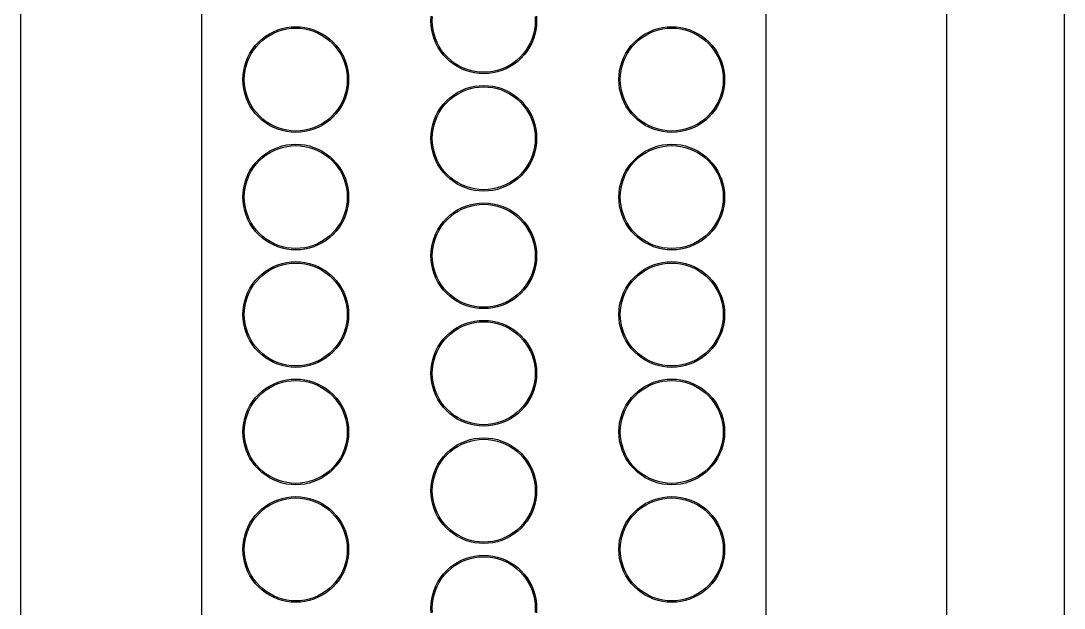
# Model space of a CAD drawing. Header units: millimetres. Extents: x 0 to 2022, y -1000001 to 2287.
# Drawn here: x 120 to 564, y 585 to 835 of the extents above; entities that cross this region are included whole.
import ezdxf

# ---------------------------------------------------------------- set-up
doc = ezdxf.new("R2010")
doc.units = ezdxf.units.MM
doc.layers.add('DRAWING', color=7, linetype='Continuous')

msp = doc.modelspace()

# ---------------------------------------------------------------- linework, layer by layer
at = {"layer": 'DRAWING', "linetype": 'CONTINUOUS', "true_color": 0x111111}
for p, q in [((120, 320), (120, 2200)), ((120, 320), (120, 2200)), ((514, 2200), (514, 320)), ((514, 2200), (514, 320))]:
    msp.add_line(p, q, dxfattribs=at)
at = {"layer": 'DRAWING', "linetype": 'CONTINUOUS', "true_color": 0xff6a00}
msp.add_line((564, 2200), (564, 320), dxfattribs=at)
at = {"layer": 'DRAWING', "linetype": 'CONTINUOUS', "true_color": 0x222222}
for p, q in [((197, 335), (197, 2185)), ((437, 2185), (437, 335))]:
    msp.add_line(p, q, dxfattribs=at)
at = {"layer": 'DRAWING', "linetype": 'CONTINUOUS', "true_color": 0xff1a1a}
for points in [[(339.41, 836.96), (339.5, 835), (339.5, 835), (339.41, 833.04), (339.16, 831.09), (338.73, 829.18), (338.14, 827.3), (337.39, 825.49), (336.49, 823.75), (335.43, 822.09), (334.24, 820.54), (332.91, 819.09), (331.46, 817.76), (329.91, 816.57), (328.25, 815.51), (326.51, 814.61), (324.7, 813.86), (322.82, 813.27), (320.91, 812.84), (318.96, 812.59), (317, 812.5), (315.04, 812.59), (313.09, 812.84), (311.18, 813.27), (309.3, 813.86), (307.49, 814.61), (305.75, 815.51), (304.09, 816.57), (302.54, 817.76), (301.09, 819.09), (299.76, 820.54), (298.57, 822.09), (297.51, 823.75), (296.61, 825.49), (295.86, 827.3), (295.27, 829.18), (294.84, 831.09), (294.59, 833.04), (294.5, 835), (294.59, 836.96)], [(294.59, 583.04), (294.5, 585), (294.59, 586.96), (294.84, 588.91), (295.27, 590.82), (295.86, 592.7), (296.61, 594.51), (297.51, 596.25), (298.57, 597.91), (299.76, 599.46), (301.09, 600.91), (302.54, 602.24), (304.09, 603.43), (305.75, 604.49), (307.49, 605.39), (309.3, 606.14), (311.18, 606.73), (313.09, 607.16), (315.04, 607.41), (317, 607.5), (318.96, 607.41), (320.91, 607.16), (322.82, 606.73), (324.7, 606.14), (326.51, 605.39), (328.25, 604.49), (329.91, 603.43), (331.46, 602.24), (332.91, 600.91), (334.24, 599.46), (335.43, 597.91), (336.49, 596.25), (337.39, 594.51), (338.14, 592.7), (338.73, 590.82), (339.16, 588.91), (339.41, 586.96), (339.5, 585), (339.5, 585), (339.41, 583.04)]]:
    msp.add_lwpolyline(points, dxfattribs=at)
at = {"layer": 'DRAWING', "linetype": 'CONTINUOUS', "true_color": 0x111111}
for points in [[(338.82, 836.91), (338.9, 835), (338.9, 835), (338.82, 833.09), (338.57, 831.2), (338.15, 829.33), (337.58, 827.51), (336.85, 825.74), (335.97, 824.05), (334.94, 822.44), (333.78, 820.92), (332.49, 819.51), (331.08, 818.22), (329.56, 817.06), (327.95, 816.03), (326.26, 815.15), (324.49, 814.42), (322.67, 813.85), (320.8, 813.43), (318.91, 813.18), (317, 813.1), (315.09, 813.18), (313.2, 813.43), (311.33, 813.85), (309.51, 814.42), (307.74, 815.15), (306.05, 816.03), (304.44, 817.06), (302.92, 818.22), (301.51, 819.51), (300.22, 820.92), (299.06, 822.44), (298.03, 824.05), (297.15, 825.74), (296.42, 827.51), (295.85, 829.33), (295.43, 831.2), (295.18, 833.09), (295.1, 835), (295.18, 836.91)], [(295.18, 583.09), (295.1, 585), (295.18, 586.91), (295.43, 588.8), (295.85, 590.67), (296.42, 592.49), (297.15, 594.26), (298.03, 595.95), (299.06, 597.56), (300.22, 599.08), (301.51, 600.49), (302.92, 601.78), (304.44, 602.94), (306.05, 603.97), (307.74, 604.85), (309.51, 605.58), (311.33, 606.15), (313.2, 606.57), (315.09, 606.82), (317, 606.9), (318.91, 606.82), (320.8, 606.57), (322.67, 606.15), (324.49, 605.58), (326.26, 604.85), (327.95, 603.97), (329.56, 602.94), (331.08, 601.78), (332.49, 600.49), (333.78, 599.08), (334.94, 597.56), (335.97, 595.95), (336.85, 594.26), (337.58, 592.49), (338.15, 590.67), (338.57, 588.8), (338.82, 586.91), (338.9, 585), (338.9, 585), (338.82, 583.09)]]:
    msp.add_lwpolyline(points, dxfattribs=at)
at = {"layer": 'DRAWING', "linetype": 'CONTINUOUS', "true_color": 0xff1a1a}
for points in [[(259.5, 810), (259.41, 808.04), (259.16, 806.09), (258.73, 804.18), (258.14, 802.3), (257.39, 800.49), (256.49, 798.75), (255.43, 797.09), (254.24, 795.54), (252.91, 794.09), (251.46, 792.76), (249.91, 791.57), (248.25, 790.51), (246.51, 789.61), (244.7, 788.86), (242.82, 788.27), (240.91, 787.84), (238.96, 787.59), (237, 787.5), (235.04, 787.59), (233.09, 787.84), (231.18, 788.27), (229.3, 788.86), (227.49, 789.61), (225.75, 790.51), (224.09, 791.57), (222.54, 792.76), (221.09, 794.09), (219.76, 795.54), (218.57, 797.09), (217.51, 798.75), (216.61, 800.49), (215.86, 802.3), (215.27, 804.18), (214.84, 806.09), (214.59, 808.04), (214.5, 810), (214.59, 811.96), (214.84, 813.91), (215.27, 815.82), (215.86, 817.7), (216.61, 819.51), (217.51, 821.25), (218.57, 822.91), (219.76, 824.46), (221.09, 825.91), (222.54, 827.24), (224.09, 828.43), (225.75, 829.49), (227.49, 830.39), (229.3, 831.14), (231.18, 831.73), (233.09, 832.16), (235.04, 832.41), (237, 832.5), (238.96, 832.41), (240.91, 832.16), (242.82, 831.73), (244.7, 831.14), (246.51, 830.39), (248.25, 829.49), (249.91, 828.43), (251.46, 827.24), (252.91, 825.91), (254.24, 824.46), (255.43, 822.91), (256.49, 821.25), (257.39, 819.51), (258.14, 817.7), (258.73, 815.82), (259.16, 813.91), (259.41, 811.96), (259.5, 810)], [(419.5, 810), (419.41, 808.04), (419.16, 806.09), (418.73, 804.18), (418.14, 802.3), (417.39, 800.49), (416.49, 798.75), (415.43, 797.09), (414.24, 795.54), (412.91, 794.09), (411.46, 792.76), (409.91, 791.57), (408.25, 790.51), (406.51, 789.61), (404.7, 788.86), (402.82, 788.27), (400.91, 787.84), (398.96, 787.59), (397, 787.5), (395.04, 787.59), (393.09, 787.84), (391.18, 788.27), (389.3, 788.86), (387.49, 789.61), (385.75, 790.51), (384.09, 791.57), (382.54, 792.76), (381.09, 794.09), (379.76, 795.54), (378.57, 797.09), (377.51, 798.75), (376.61, 800.49), (375.86, 802.3), (375.27, 804.18), (374.84, 806.09), (374.59, 808.04), (374.5, 810), (374.59, 811.96), (374.84, 813.91), (375.27, 815.82), (375.86, 817.7), (376.61, 819.51), (377.51, 821.25), (378.57, 822.91), (379.76, 824.46), (381.09, 825.91), (382.54, 827.24), (384.09, 828.43), (385.75, 829.49), (387.49, 830.39), (389.3, 831.14), (391.18, 831.73), (393.09, 832.16), (395.04, 832.41), (397, 832.5), (398.96, 832.41), (400.91, 832.16), (402.82, 831.73), (404.7, 831.14), (406.51, 830.39), (408.25, 829.49), (409.91, 828.43), (411.46, 827.24), (412.91, 825.91), (414.24, 824.46), (415.43, 822.91), (416.49, 821.25), (417.39, 819.51), (418.14, 817.7), (418.73, 815.82), (419.16, 813.91), (419.41, 811.96), (419.5, 810)], [(339.5, 785), (339.41, 783.04), (339.16, 781.09), (338.73, 779.18), (338.14, 777.3), (337.39, 775.49), (336.49, 773.75), (335.43, 772.09), (334.24, 770.54), (332.91, 769.09), (331.46, 767.76), (329.91, 766.57), (328.25, 765.51), (326.51, 764.61), (324.7, 763.86), (322.82, 763.27), (320.91, 762.84), (318.96, 762.59), (317, 762.5), (315.04, 762.59), (313.09, 762.84), (311.18, 763.27), (309.3, 763.86), (307.49, 764.61), (305.75, 765.51), (304.09, 766.57), (302.54, 767.76), (301.09, 769.09), (299.76, 770.54), (298.57, 772.09), (297.51, 773.75), (296.61, 775.49), (295.86, 777.3), (295.27, 779.18), (294.84, 781.09), (294.59, 783.04), (294.5, 785), (294.59, 786.96), (294.84, 788.91), (295.27, 790.82), (295.86, 792.7), (296.61, 794.51), (297.51, 796.25), (298.57, 797.91), (299.76, 799.46), (301.09, 800.91), (302.54, 802.24), (304.09, 803.43), (305.75, 804.49), (307.49, 805.39), (309.3, 806.14), (311.18, 806.73), (313.09, 807.16), (315.04, 807.41), (317, 807.5), (318.96, 807.41), (320.91, 807.16), (322.82, 806.73), (324.7, 806.14), (326.51, 805.39), (328.25, 804.49), (329.91, 803.43), (331.46, 802.24), (332.91, 800.91), (334.24, 799.46), (335.43, 797.91), (336.49, 796.25), (337.39, 794.51), (338.14, 792.7), (338.73, 790.82), (339.16, 788.91), (339.41, 786.96), (339.5, 785)], [(259.5, 760), (259.41, 758.04), (259.16, 756.09), (258.73, 754.18), (258.14, 752.3), (257.39, 750.49), (256.49, 748.75), (255.43, 747.09), (254.24, 745.54), (252.91, 744.09), (251.46, 742.76), (249.91, 741.57), (248.25, 740.51), (246.51, 739.61), (244.7, 738.86), (242.82, 738.27), (240.91, 737.84), (238.96, 737.59), (237, 737.5), (235.04, 737.59), (233.09, 737.84), (231.18, 738.27), (229.3, 738.86), (227.49, 739.61), (225.75, 740.51), (224.09, 741.57), (222.54, 742.76), (221.09, 744.09), (219.76, 745.54), (218.57, 747.09), (217.51, 748.75), (216.61, 750.49), (215.86, 752.3), (215.27, 754.18), (214.84, 756.09), (214.59, 758.04), (214.5, 760), (214.59, 761.96), (214.84, 763.91), (215.27, 765.82), (215.86, 767.7), (216.61, 769.51), (217.51, 771.25), (218.57, 772.91), (219.76, 774.46), (221.09, 775.91), (222.54, 777.24), (224.09, 778.43), (225.75, 779.49), (227.49, 780.39), (229.3, 781.14), (231.18, 781.73), (233.09, 782.16), (235.04, 782.41), (237, 782.5), (238.96, 782.41), (240.91, 782.16), (242.82, 781.73), (244.7, 781.14), (246.51, 780.39), (248.25, 779.49), (249.91, 778.43), (251.46, 777.24), (252.91, 775.91), (254.24, 774.46), (255.43, 772.91), (256.49, 771.25), (257.39, 769.51), (258.14, 767.7), (258.73, 765.82), (259.16, 763.91), (259.41, 761.96), (259.5, 760)], [(419.5, 760), (419.41, 758.04), (419.16, 756.09), (418.73, 754.18), (418.14, 752.3), (417.39, 750.49), (416.49, 748.75), (415.43, 747.09), (414.24, 745.54), (412.91, 744.09), (411.46, 742.76), (409.91, 741.57), (408.25, 740.51), (406.51, 739.61), (404.7, 738.86), (402.82, 738.27), (400.91, 737.84), (398.96, 737.59), (397, 737.5), (395.04, 737.59), (393.09, 737.84), (391.18, 738.27), (389.3, 738.86), (387.49, 739.61), (385.75, 740.51), (384.09, 741.57), (382.54, 742.76), (381.09, 744.09), (379.76, 745.54), (378.57, 747.09), (377.51, 748.75), (376.61, 750.49), (375.86, 752.3), (375.27, 754.18), (374.84, 756.09), (374.59, 758.04), (374.5, 760), (374.59, 761.96), (374.84, 763.91), (375.27, 765.82), (375.86, 767.7), (376.61, 769.51), (377.51, 771.25), (378.57, 772.91), (379.76, 774.46), (381.09, 775.91), (382.54, 777.24), (384.09, 778.43), (385.75, 779.49), (387.49, 780.39), (389.3, 781.14), (391.18, 781.73), (393.09, 782.16), (395.04, 782.41), (397, 782.5), (398.96, 782.41), (400.91, 782.16), (402.82, 781.73), (404.7, 781.14), (406.51, 780.39), (408.25, 779.49), (409.91, 778.43), (411.46, 777.24), (412.91, 775.91), (414.24, 774.46), (415.43, 772.91), (416.49, 771.25), (417.39, 769.51), (418.14, 767.7), (418.73, 765.82), (419.16, 763.91), (419.41, 761.96), (419.5, 760)], [(339.5, 735), (339.41, 733.04), (339.16, 731.09), (338.73, 729.18), (338.14, 727.3), (337.39, 725.49), (336.49, 723.75), (335.43, 722.09), (334.24, 720.54), (332.91, 719.09), (331.46, 717.76), (329.91, 716.57), (328.25, 715.51), (326.51, 714.61), (324.7, 713.86), (322.82, 713.27), (320.91, 712.84), (318.96, 712.59), (317, 712.5), (315.04, 712.59), (313.09, 712.84), (311.18, 713.27), (309.3, 713.86), (307.49, 714.61), (305.75, 715.51), (304.09, 716.57), (302.54, 717.76), (301.09, 719.09), (299.76, 720.54), (298.57, 722.09), (297.51, 723.75), (296.61, 725.49), (295.86, 727.3), (295.27, 729.18), (294.84, 731.09), (294.59, 733.04), (294.5, 735), (294.59, 736.96), (294.84, 738.91), (295.27, 740.82), (295.86, 742.7), (296.61, 744.51), (297.51, 746.25), (298.57, 747.91), (299.76, 749.46), (301.09, 750.91), (302.54, 752.24), (304.09, 753.43), (305.75, 754.49), (307.49, 755.39), (309.3, 756.14), (311.18, 756.73), (313.09, 757.16), (315.04, 757.41), (317, 757.5), (318.96, 757.41), (320.91, 757.16), (322.82, 756.73), (324.7, 756.14), (326.51, 755.39), (328.25, 754.49), (329.91, 753.43), (331.46, 752.24), (332.91, 750.91), (334.24, 749.46), (335.43, 747.91), (336.49, 746.25), (337.39, 744.51), (338.14, 742.7), (338.73, 740.82), (339.16, 738.91), (339.41, 736.96), (339.5, 735)], [(259.5, 710), (259.41, 708.04), (259.16, 706.09), (258.73, 704.18), (258.14, 702.3), (257.39, 700.49), (256.49, 698.75), (255.43, 697.09), (254.24, 695.54), (252.91, 694.09), (251.46, 692.76), (249.91, 691.57), (248.25, 690.51), (246.51, 689.61), (244.7, 688.86), (242.82, 688.27), (240.91, 687.84), (238.96, 687.59), (237, 687.5), (235.04, 687.59), (233.09, 687.84), (231.18, 688.27), (229.3, 688.86), (227.49, 689.61), (225.75, 690.51), (224.09, 691.57), (222.54, 692.76), (221.09, 694.09), (219.76, 695.54), (218.57, 697.09), (217.51, 698.75), (216.61, 700.49), (215.86, 702.3), (215.27, 704.18), (214.84, 706.09), (214.59, 708.04), (214.5, 710), (214.59, 711.96), (214.84, 713.91), (215.27, 715.82), (215.86, 717.7), (216.61, 719.51), (217.51, 721.25), (218.57, 722.91), (219.76, 724.46), (221.09, 725.91), (222.54, 727.24), (224.09, 728.43), (225.75, 729.49), (227.49, 730.39), (229.3, 731.14), (231.18, 731.73), (233.09, 732.16), (235.04, 732.41), (237, 732.5), (238.96, 732.41), (240.91, 732.16), (242.82, 731.73), (244.7, 731.14), (246.51, 730.39), (248.25, 729.49), (249.91, 728.43), (251.46, 727.24), (252.91, 725.91), (254.24, 724.46), (255.43, 722.91), (256.49, 721.25), (257.39, 719.51), (258.14, 717.7), (258.73, 715.82), (259.16, 713.91), (259.41, 711.96), (259.5, 710)], [(419.5, 710), (419.41, 708.04), (419.16, 706.09), (418.73, 704.18), (418.14, 702.3), (417.39, 700.49), (416.49, 698.75), (415.43, 697.09), (414.24, 695.54), (412.91, 694.09), (411.46, 692.76), (409.91, 691.57), (408.25, 690.51), (406.51, 689.61), (404.7, 688.86), (402.82, 688.27), (400.91, 687.84), (398.96, 687.59), (397, 687.5), (395.04, 687.59), (393.09, 687.84), (391.18, 688.27), (389.3, 688.86), (387.49, 689.61), (385.75, 690.51), (384.09, 691.57), (382.54, 692.76), (381.09, 694.09), (379.76, 695.54), (378.57, 697.09), (377.51, 698.75), (376.61, 700.49), (375.86, 702.3), (375.27, 704.18), (374.84, 706.09), (374.59, 708.04), (374.5, 710), (374.59, 711.96), (374.84, 713.91), (375.27, 715.82), (375.86, 717.7), (376.61, 719.51), (377.51, 721.25), (378.57, 722.91), (379.76, 724.46), (381.09, 725.91), (382.54, 727.24), (384.09, 728.43), (385.75, 729.49), (387.49, 730.39), (389.3, 731.14), (391.18, 731.73), (393.09, 732.16), (395.04, 732.41), (397, 732.5), (398.96, 732.41), (400.91, 732.16), (402.82, 731.73), (404.7, 731.14), (406.51, 730.39), (408.25, 729.49), (409.91, 728.43), (411.46, 727.24), (412.91, 725.91), (414.24, 724.46), (415.43, 722.91), (416.49, 721.25), (417.39, 719.51), (418.14, 717.7), (418.73, 715.82), (419.16, 713.91), (419.41, 711.96), (419.5, 710)], [(339.5, 685), (339.41, 683.04), (339.16, 681.09), (338.73, 679.18), (338.14, 677.3), (337.39, 675.49), (336.49, 673.75), (335.43, 672.09), (334.24, 670.54), (332.91, 669.09), (331.46, 667.76), (329.91, 666.57), (328.25, 665.51), (326.51, 664.61), (324.7, 663.86), (322.82, 663.27), (320.91, 662.84), (318.96, 662.59), (317, 662.5), (315.04, 662.59), (313.09, 662.84), (311.18, 663.27), (309.3, 663.86), (307.49, 664.61), (305.75, 665.51), (304.09, 666.57), (302.54, 667.76), (301.09, 669.09), (299.76, 670.54), (298.57, 672.09), (297.51, 673.75), (296.61, 675.49), (295.86, 677.3), (295.27, 679.18), (294.84, 681.09), (294.59, 683.04), (294.5, 685), (294.59, 686.96), (294.84, 688.91), (295.27, 690.82), (295.86, 692.7), (296.61, 694.51), (297.51, 696.25), (298.57, 697.91), (299.76, 699.46), (301.09, 700.91), (302.54, 702.24), (304.09, 703.43), (305.75, 704.49), (307.49, 705.39), (309.3, 706.14), (311.18, 706.73), (313.09, 707.16), (315.04, 707.41), (317, 707.5), (318.96, 707.41), (320.91, 707.16), (322.82, 706.73), (324.7, 706.14), (326.51, 705.39), (328.25, 704.49), (329.91, 703.43), (331.46, 702.24), (332.91, 700.91), (334.24, 699.46), (335.43, 697.91), (336.49, 696.25), (337.39, 694.51), (338.14, 692.7), (338.73, 690.82), (339.16, 688.91), (339.41, 686.96), (339.5, 685)], [(259.5, 660), (259.41, 658.04), (259.16, 656.09), (258.73, 654.18), (258.14, 652.3), (257.39, 650.49), (256.49, 648.75), (255.43, 647.09), (254.24, 645.54), (252.91, 644.09), (251.46, 642.76), (249.91, 641.57), (248.25, 640.51), (246.51, 639.61), (244.7, 638.86), (242.82, 638.27), (240.91, 637.84), (238.96, 637.59), (237, 637.5), (235.04, 637.59), (233.09, 637.84), (231.18, 638.27), (229.3, 638.86), (227.49, 639.61), (225.75, 640.51), (224.09, 641.57), (222.54, 642.76), (221.09, 644.09), (219.76, 645.54), (218.57, 647.09), (217.51, 648.75), (216.61, 650.49), (215.86, 652.3), (215.27, 654.18), (214.84, 656.09), (214.59, 658.04), (214.5, 660), (214.59, 661.96), (214.84, 663.91), (215.27, 665.82), (215.86, 667.7), (216.61, 669.51), (217.51, 671.25), (218.57, 672.91), (219.76, 674.46), (221.09, 675.91), (222.54, 677.24), (224.09, 678.43), (225.75, 679.49), (227.49, 680.39), (229.3, 681.14), (231.18, 681.73), (233.09, 682.16), (235.04, 682.41), (237, 682.5), (238.96, 682.41), (240.91, 682.16), (242.82, 681.73), (244.7, 681.14), (246.51, 680.39), (248.25, 679.49), (249.91, 678.43), (251.46, 677.24), (252.91, 675.91), (254.24, 674.46), (255.43, 672.91), (256.49, 671.25), (257.39, 669.51), (258.14, 667.7), (258.73, 665.82), (259.16, 663.91), (259.41, 661.96), (259.5, 660)], [(419.5, 660), (419.41, 658.04), (419.16, 656.09), (418.73, 654.18), (418.14, 652.3), (417.39, 650.49), (416.49, 648.75), (415.43, 647.09), (414.24, 645.54), (412.91, 644.09), (411.46, 642.76), (409.91, 641.57), (408.25, 640.51), (406.51, 639.61), (404.7, 638.86), (402.82, 638.27), (400.91, 637.84), (398.96, 637.59), (397, 637.5), (395.04, 637.59), (393.09, 637.84), (391.18, 638.27), (389.3, 638.86), (387.49, 639.61), (385.75, 640.51), (384.09, 641.57), (382.54, 642.76), (381.09, 644.09), (379.76, 645.54), (378.57, 647.09), (377.51, 648.75), (376.61, 650.49), (375.86, 652.3), (375.27, 654.18), (374.84, 656.09), (374.59, 658.04), (374.5, 660), (374.59, 661.96), (374.84, 663.91), (375.27, 665.82), (375.86, 667.7), (376.61, 669.51), (377.51, 671.25), (378.57, 672.91), (379.76, 674.46), (381.09, 675.91), (382.54, 677.24), (384.09, 678.43), (385.75, 679.49), (387.49, 680.39), (389.3, 681.14), (391.18, 681.73), (393.09, 682.16), (395.04, 682.41), (397, 682.5), (398.96, 682.41), (400.91, 682.16), (402.82, 681.73), (404.7, 681.14), (406.51, 680.39), (408.25, 679.49), (409.91, 678.43), (411.46, 677.24), (412.91, 675.91), (414.24, 674.46), (415.43, 672.91), (416.49, 671.25), (417.39, 669.51), (418.14, 667.7), (418.73, 665.82), (419.16, 663.91), (419.41, 661.96), (419.5, 660)], [(339.5, 635), (339.41, 633.04), (339.16, 631.09), (338.73, 629.18), (338.14, 627.3), (337.39, 625.49), (336.49, 623.75), (335.43, 622.09), (334.24, 620.54), (332.91, 619.09), (331.46, 617.76), (329.91, 616.57), (328.25, 615.51), (326.51, 614.61), (324.7, 613.86), (322.82, 613.27), (320.91, 612.84), (318.96, 612.59), (317, 612.5), (315.04, 612.59), (313.09, 612.84), (311.18, 613.27), (309.3, 613.86), (307.49, 614.61), (305.75, 615.51), (304.09, 616.57), (302.54, 617.76), (301.09, 619.09), (299.76, 620.54), (298.57, 622.09), (297.51, 623.75), (296.61, 625.49), (295.86, 627.3), (295.27, 629.18), (294.84, 631.09), (294.59, 633.04), (294.5, 635), (294.59, 636.96), (294.84, 638.91), (295.27, 640.82), (295.86, 642.7), (296.61, 644.51), (297.51, 646.25), (298.57, 647.91), (299.76, 649.46), (301.09, 650.91), (302.54, 652.24), (304.09, 653.43), (305.75, 654.49), (307.49, 655.39), (309.3, 656.14), (311.18, 656.73), (313.09, 657.16), (315.04, 657.41), (317, 657.5), (318.96, 657.41), (320.91, 657.16), (322.82, 656.73), (324.7, 656.14), (326.51, 655.39), (328.25, 654.49), (329.91, 653.43), (331.46, 652.24), (332.91, 650.91), (334.24, 649.46), (335.43, 647.91), (336.49, 646.25), (337.39, 644.51), (338.14, 642.7), (338.73, 640.82), (339.16, 638.91), (339.41, 636.96), (339.5, 635)], [(259.5, 610), (259.41, 608.04), (259.16, 606.09), (258.73, 604.18), (258.14, 602.3), (257.39, 600.49), (256.49, 598.75), (255.43, 597.09), (254.24, 595.54), (252.91, 594.09), (251.46, 592.76), (249.91, 591.57), (248.25, 590.51), (246.51, 589.61), (244.7, 588.86), (242.82, 588.27), (240.91, 587.84), (238.96, 587.59), (237, 587.5), (235.04, 587.59), (233.09, 587.84), (231.18, 588.27), (229.3, 588.86), (227.49, 589.61), (225.75, 590.51), (224.09, 591.57), (222.54, 592.76), (221.09, 594.09), (219.76, 595.54), (218.57, 597.09), (217.51, 598.75), (216.61, 600.49), (215.86, 602.3), (215.27, 604.18), (214.84, 606.09), (214.59, 608.04), (214.5, 610), (214.59, 611.96), (214.84, 613.91), (215.27, 615.82), (215.86, 617.7), (216.61, 619.51), (217.51, 621.25), (218.57, 622.91), (219.76, 624.46), (221.09, 625.91), (222.54, 627.24), (224.09, 628.43), (225.75, 629.49), (227.49, 630.39), (229.3, 631.14), (231.18, 631.73), (233.09, 632.16), (235.04, 632.41), (237, 632.5), (238.96, 632.41), (240.91, 632.16), (242.82, 631.73), (244.7, 631.14), (246.51, 630.39), (248.25, 629.49), (249.91, 628.43), (251.46, 627.24), (252.91, 625.91), (254.24, 624.46), (255.43, 622.91), (256.49, 621.25), (257.39, 619.51), (258.14, 617.7), (258.73, 615.82), (259.16, 613.91), (259.41, 611.96), (259.5, 610)], [(419.5, 610), (419.41, 608.04), (419.16, 606.09), (418.73, 604.18), (418.14, 602.3), (417.39, 600.49), (416.49, 598.75), (415.43, 597.09), (414.24, 595.54), (412.91, 594.09), (411.46, 592.76), (409.91, 591.57), (408.25, 590.51), (406.51, 589.61), (404.7, 588.86), (402.82, 588.27), (400.91, 587.84), (398.96, 587.59), (397, 587.5), (395.04, 587.59), (393.09, 587.84), (391.18, 588.27), (389.3, 588.86), (387.49, 589.61), (385.75, 590.51), (384.09, 591.57), (382.54, 592.76), (381.09, 594.09), (379.76, 595.54), (378.57, 597.09), (377.51, 598.75), (376.61, 600.49), (375.86, 602.3), (375.27, 604.18), (374.84, 606.09), (374.59, 608.04), (374.5, 610), (374.59, 611.96), (374.84, 613.91), (375.27, 615.82), (375.86, 617.7), (376.61, 619.51), (377.51, 621.25), (378.57, 622.91), (379.76, 624.46), (381.09, 625.91), (382.54, 627.24), (384.09, 628.43), (385.75, 629.49), (387.49, 630.39), (389.3, 631.14), (391.18, 631.73), (393.09, 632.16), (395.04, 632.41), (397, 632.5), (398.96, 632.41), (400.91, 632.16), (402.82, 631.73), (404.7, 631.14), (406.51, 630.39), (408.25, 629.49), (409.91, 628.43), (411.46, 627.24), (412.91, 625.91), (414.24, 624.46), (415.43, 622.91), (416.49, 621.25), (417.39, 619.51), (418.14, 617.7), (418.73, 615.82), (419.16, 613.91), (419.41, 611.96), (419.5, 610)]]:
    msp.add_lwpolyline(points, close=True, dxfattribs=at)
at = {"layer": 'DRAWING', "linetype": 'CONTINUOUS', "true_color": 0x111111}
for points in [[(258.9, 810), (258.82, 808.09), (258.57, 806.2), (258.15, 804.33), (257.58, 802.51), (256.85, 800.74), (255.97, 799.05), (254.94, 797.44), (253.78, 795.92), (252.49, 794.51), (251.08, 793.22), (249.56, 792.06), (247.95, 791.03), (246.26, 790.15), (244.49, 789.42), (242.67, 788.85), (240.8, 788.43), (238.91, 788.18), (237, 788.1), (235.09, 788.18), (233.2, 788.43), (231.33, 788.85), (229.51, 789.42), (227.74, 790.15), (226.05, 791.03), (224.44, 792.06), (222.92, 793.22), (221.51, 794.51), (220.22, 795.92), (219.06, 797.44), (218.03, 799.05), (217.15, 800.74), (216.42, 802.51), (215.85, 804.33), (215.43, 806.2), (215.18, 808.09), (215.1, 810), (215.18, 811.91), (215.43, 813.8), (215.85, 815.67), (216.42, 817.49), (217.15, 819.26), (218.03, 820.95), (219.06, 822.56), (220.22, 824.08), (221.51, 825.49), (222.92, 826.78), (224.44, 827.94), (226.05, 828.97), (227.74, 829.85), (229.51, 830.58), (231.33, 831.15), (233.2, 831.57), (235.09, 831.82), (237, 831.9), (238.91, 831.82), (240.8, 831.57), (242.67, 831.15), (244.49, 830.58), (246.26, 829.85), (247.95, 828.97), (249.56, 827.94), (251.08, 826.78), (252.49, 825.49), (253.78, 824.08), (254.94, 822.56), (255.97, 820.95), (256.85, 819.26), (257.58, 817.49), (258.15, 815.67), (258.57, 813.8), (258.82, 811.91), (258.9, 810)], [(418.9, 810), (418.82, 808.09), (418.57, 806.2), (418.15, 804.33), (417.58, 802.51), (416.85, 800.74), (415.97, 799.05), (414.94, 797.44), (413.78, 795.92), (412.49, 794.51), (411.08, 793.22), (409.56, 792.06), (407.95, 791.03), (406.26, 790.15), (404.49, 789.42), (402.67, 788.85), (400.8, 788.43), (398.91, 788.18), (397, 788.1), (395.09, 788.18), (393.2, 788.43), (391.33, 788.85), (389.51, 789.42), (387.74, 790.15), (386.05, 791.03), (384.44, 792.06), (382.92, 793.22), (381.51, 794.51), (380.22, 795.92), (379.06, 797.44), (378.03, 799.05), (377.15, 800.74), (376.42, 802.51), (375.85, 804.33), (375.43, 806.2), (375.18, 808.09), (375.1, 810), (375.18, 811.91), (375.43, 813.8), (375.85, 815.67), (376.42, 817.49), (377.15, 819.26), (378.03, 820.95), (379.06, 822.56), (380.22, 824.08), (381.51, 825.49), (382.92, 826.78), (384.44, 827.94), (386.05, 828.97), (387.74, 829.85), (389.51, 830.58), (391.33, 831.15), (393.2, 831.57), (395.09, 831.82), (397, 831.9), (398.91, 831.82), (400.8, 831.57), (402.67, 831.15), (404.49, 830.58), (406.26, 829.85), (407.95, 828.97), (409.56, 827.94), (411.08, 826.78), (412.49, 825.49), (413.78, 824.08), (414.94, 822.56), (415.97, 820.95), (416.85, 819.26), (417.58, 817.49), (418.15, 815.67), (418.57, 813.8), (418.82, 811.91), (418.9, 810)], [(338.9, 785), (338.82, 783.09), (338.57, 781.2), (338.15, 779.33), (337.58, 777.51), (336.85, 775.74), (335.97, 774.05), (334.94, 772.44), (333.78, 770.92), (332.49, 769.51), (331.08, 768.22), (329.56, 767.06), (327.95, 766.03), (326.26, 765.15), (324.49, 764.42), (322.67, 763.85), (320.8, 763.43), (318.91, 763.18), (317, 763.1), (315.09, 763.18), (313.2, 763.43), (311.33, 763.85), (309.51, 764.42), (307.74, 765.15), (306.05, 766.03), (304.44, 767.06), (302.92, 768.22), (301.51, 769.51), (300.22, 770.92), (299.06, 772.44), (298.03, 774.05), (297.15, 775.74), (296.42, 777.51), (295.85, 779.33), (295.43, 781.2), (295.18, 783.09), (295.1, 785), (295.18, 786.91), (295.43, 788.8), (295.85, 790.67), (296.42, 792.49), (297.15, 794.26), (298.03, 795.95), (299.06, 797.56), (300.22, 799.08), (301.51, 800.49), (302.92, 801.78), (304.44, 802.94), (306.05, 803.97), (307.74, 804.85), (309.51, 805.58), (311.33, 806.15), (313.2, 806.57), (315.09, 806.82), (317, 806.9), (318.91, 806.82), (320.8, 806.57), (322.67, 806.15), (324.49, 805.58), (326.26, 804.85), (327.95, 803.97), (329.56, 802.94), (331.08, 801.78), (332.49, 800.49), (333.78, 799.08), (334.94, 797.56), (335.97, 795.95), (336.85, 794.26), (337.58, 792.49), (338.15, 790.67), (338.57, 788.8), (338.82, 786.91), (338.9, 785)], [(258.9, 760), (258.82, 758.09), (258.57, 756.2), (258.15, 754.33), (257.58, 752.51), (256.85, 750.74), (255.97, 749.05), (254.94, 747.44), (253.78, 745.92), (252.49, 744.51), (251.08, 743.22), (249.56, 742.06), (247.95, 741.03), (246.26, 740.15), (244.49, 739.42), (242.67, 738.85), (240.8, 738.43), (238.91, 738.18), (237, 738.1), (235.09, 738.18), (233.2, 738.43), (231.33, 738.85), (229.51, 739.42), (227.74, 740.15), (226.05, 741.03), (224.44, 742.06), (222.92, 743.22), (221.51, 744.51), (220.22, 745.92), (219.06, 747.44), (218.03, 749.05), (217.15, 750.74), (216.42, 752.51), (215.85, 754.33), (215.43, 756.2), (215.18, 758.09), (215.1, 760), (215.18, 761.91), (215.43, 763.8), (215.85, 765.67), (216.42, 767.49), (217.15, 769.26), (218.03, 770.95), (219.06, 772.56), (220.22, 774.08), (221.51, 775.49), (222.92, 776.78), (224.44, 777.94), (226.05, 778.97), (227.74, 779.85), (229.51, 780.58), (231.33, 781.15), (233.2, 781.57), (235.09, 781.82), (237, 781.9), (238.91, 781.82), (240.8, 781.57), (242.67, 781.15), (244.49, 780.58), (246.26, 779.85), (247.95, 778.97), (249.56, 777.94), (251.08, 776.78), (252.49, 775.49), (253.78, 774.08), (254.94, 772.56), (255.97, 770.95), (256.85, 769.26), (257.58, 767.49), (258.15, 765.67), (258.57, 763.8), (258.82, 761.91), (258.9, 760)], [(418.9, 760), (418.82, 758.09), (418.57, 756.2), (418.15, 754.33), (417.58, 752.51), (416.85, 750.74), (415.97, 749.05), (414.94, 747.44), (413.78, 745.92), (412.49, 744.51), (411.08, 743.22), (409.56, 742.06), (407.95, 741.03), (406.26, 740.15), (404.49, 739.42), (402.67, 738.85), (400.8, 738.43), (398.91, 738.18), (397, 738.1), (395.09, 738.18), (393.2, 738.43), (391.33, 738.85), (389.51, 739.42), (387.74, 740.15), (386.05, 741.03), (384.44, 742.06), (382.92, 743.22), (381.51, 744.51), (380.22, 745.92), (379.06, 747.44), (378.03, 749.05), (377.15, 750.74), (376.42, 752.51), (375.85, 754.33), (375.43, 756.2), (375.18, 758.09), (375.1, 760), (375.18, 761.91), (375.43, 763.8), (375.85, 765.67), (376.42, 767.49), (377.15, 769.26), (378.03, 770.95), (379.06, 772.56), (380.22, 774.08), (381.51, 775.49), (382.92, 776.78), (384.44, 777.94), (386.05, 778.97), (387.74, 779.85), (389.51, 780.58), (391.33, 781.15), (393.2, 781.57), (395.09, 781.82), (397, 781.9), (398.91, 781.82), (400.8, 781.57), (402.67, 781.15), (404.49, 780.58), (406.26, 779.85), (407.95, 778.97), (409.56, 777.94), (411.08, 776.78), (412.49, 775.49), (413.78, 774.08), (414.94, 772.56), (415.97, 770.95), (416.85, 769.26), (417.58, 767.49), (418.15, 765.67), (418.57, 763.8), (418.82, 761.91), (418.9, 760)], [(338.9, 735), (338.82, 733.09), (338.57, 731.2), (338.15, 729.33), (337.58, 727.51), (336.85, 725.74), (335.97, 724.05), (334.94, 722.44), (333.78, 720.92), (332.49, 719.51), (331.08, 718.22), (329.56, 717.06), (327.95, 716.03), (326.26, 715.15), (324.49, 714.42), (322.67, 713.85), (320.8, 713.43), (318.91, 713.18), (317, 713.1), (315.09, 713.18), (313.2, 713.43), (311.33, 713.85), (309.51, 714.42), (307.74, 715.15), (306.05, 716.03), (304.44, 717.06), (302.92, 718.22), (301.51, 719.51), (300.22, 720.92), (299.06, 722.44), (298.03, 724.05), (297.15, 725.74), (296.42, 727.51), (295.85, 729.33), (295.43, 731.2), (295.18, 733.09), (295.1, 735), (295.18, 736.91), (295.43, 738.8), (295.85, 740.67), (296.42, 742.49), (297.15, 744.26), (298.03, 745.95), (299.06, 747.56), (300.22, 749.08), (301.51, 750.49), (302.92, 751.78), (304.44, 752.94), (306.05, 753.97), (307.74, 754.85), (309.51, 755.58), (311.33, 756.15), (313.2, 756.57), (315.09, 756.82), (317, 756.9), (318.91, 756.82), (320.8, 756.57), (322.67, 756.15), (324.49, 755.58), (326.26, 754.85), (327.95, 753.97), (329.56, 752.94), (331.08, 751.78), (332.49, 750.49), (333.78, 749.08), (334.94, 747.56), (335.97, 745.95), (336.85, 744.26), (337.58, 742.49), (338.15, 740.67), (338.57, 738.8), (338.82, 736.91), (338.9, 735)], [(258.9, 710), (258.82, 708.09), (258.57, 706.2), (258.15, 704.33), (257.58, 702.51), (256.85, 700.74), (255.97, 699.05), (254.94, 697.44), (253.78, 695.92), (252.49, 694.51), (251.08, 693.22), (249.56, 692.06), (247.95, 691.03), (246.26, 690.15), (244.49, 689.42), (242.67, 688.85), (240.8, 688.43), (238.91, 688.18), (237, 688.1), (235.09, 688.18), (233.2, 688.43), (231.33, 688.85), (229.51, 689.42), (227.74, 690.15), (226.05, 691.03), (224.44, 692.06), (222.92, 693.22), (221.51, 694.51), (220.22, 695.92), (219.06, 697.44), (218.03, 699.05), (217.15, 700.74), (216.42, 702.51), (215.85, 704.33), (215.43, 706.2), (215.18, 708.09), (215.1, 710), (215.18, 711.91), (215.43, 713.8), (215.85, 715.67), (216.42, 717.49), (217.15, 719.26), (218.03, 720.95), (219.06, 722.56), (220.22, 724.08), (221.51, 725.49), (222.92, 726.78), (224.44, 727.94), (226.05, 728.97), (227.74, 729.85), (229.51, 730.58), (231.33, 731.15), (233.2, 731.57), (235.09, 731.82), (237, 731.9), (238.91, 731.82), (240.8, 731.57), (242.67, 731.15), (244.49, 730.58), (246.26, 729.85), (247.95, 728.97), (249.56, 727.94), (251.08, 726.78), (252.49, 725.49), (253.78, 724.08), (254.94, 722.56), (255.97, 720.95), (256.85, 719.26), (257.58, 717.49), (258.15, 715.67), (258.57, 713.8), (258.82, 711.91), (258.9, 710)], [(418.9, 710), (418.82, 708.09), (418.57, 706.2), (418.15, 704.33), (417.58, 702.51), (416.85, 700.74), (415.97, 699.05), (414.94, 697.44), (413.78, 695.92), (412.49, 694.51), (411.08, 693.22), (409.56, 692.06), (407.95, 691.03), (406.26, 690.15), (404.49, 689.42), (402.67, 688.85), (400.8, 688.43), (398.91, 688.18), (397, 688.1), (395.09, 688.18), (393.2, 688.43), (391.33, 688.85), (389.51, 689.42), (387.74, 690.15), (386.05, 691.03), (384.44, 692.06), (382.92, 693.22), (381.51, 694.51), (380.22, 695.92), (379.06, 697.44), (378.03, 699.05), (377.15, 700.74), (376.42, 702.51), (375.85, 704.33), (375.43, 706.2), (375.18, 708.09), (375.1, 710), (375.18, 711.91), (375.43, 713.8), (375.85, 715.67), (376.42, 717.49), (377.15, 719.26), (378.03, 720.95), (379.06, 722.56), (380.22, 724.08), (381.51, 725.49), (382.92, 726.78), (384.44, 727.94), (386.05, 728.97), (387.74, 729.85), (389.51, 730.58), (391.33, 731.15), (393.2, 731.57), (395.09, 731.82), (397, 731.9), (398.91, 731.82), (400.8, 731.57), (402.67, 731.15), (404.49, 730.58), (406.26, 729.85), (407.95, 728.97), (409.56, 727.94), (411.08, 726.78), (412.49, 725.49), (413.78, 724.08), (414.94, 722.56), (415.97, 720.95), (416.85, 719.26), (417.58, 717.49), (418.15, 715.67), (418.57, 713.8), (418.82, 711.91), (418.9, 710)], [(338.9, 685), (338.82, 683.09), (338.57, 681.2), (338.15, 679.33), (337.58, 677.51), (336.85, 675.74), (335.97, 674.05), (334.94, 672.44), (333.78, 670.92), (332.49, 669.51), (331.08, 668.22), (329.56, 667.06), (327.95, 666.03), (326.26, 665.15), (324.49, 664.42), (322.67, 663.85), (320.8, 663.43), (318.91, 663.18), (317, 663.1), (315.09, 663.18), (313.2, 663.43), (311.33, 663.85), (309.51, 664.42), (307.74, 665.15), (306.05, 666.03), (304.44, 667.06), (302.92, 668.22), (301.51, 669.51), (300.22, 670.92), (299.06, 672.44), (298.03, 674.05), (297.15, 675.74), (296.42, 677.51), (295.85, 679.33), (295.43, 681.2), (295.18, 683.09), (295.1, 685), (295.18, 686.91), (295.43, 688.8), (295.85, 690.67), (296.42, 692.49), (297.15, 694.26), (298.03, 695.95), (299.06, 697.56), (300.22, 699.08), (301.51, 700.49), (302.92, 701.78), (304.44, 702.94), (306.05, 703.97), (307.74, 704.85), (309.51, 705.58), (311.33, 706.15), (313.2, 706.57), (315.09, 706.82), (317, 706.9), (318.91, 706.82), (320.8, 706.57), (322.67, 706.15), (324.49, 705.58), (326.26, 704.85), (327.95, 703.97), (329.56, 702.94), (331.08, 701.78), (332.49, 700.49), (333.78, 699.08), (334.94, 697.56), (335.97, 695.95), (336.85, 694.26), (337.58, 692.49), (338.15, 690.67), (338.57, 688.8), (338.82, 686.91), (338.9, 685)], [(258.9, 660), (258.82, 658.09), (258.57, 656.2), (258.15, 654.33), (257.58, 652.51), (256.85, 650.74), (255.97, 649.05), (254.94, 647.44), (253.78, 645.92), (252.49, 644.51), (251.08, 643.22), (249.56, 642.06), (247.95, 641.03), (246.26, 640.15), (244.49, 639.42), (242.67, 638.85), (240.8, 638.43), (238.91, 638.18), (237, 638.1), (235.09, 638.18), (233.2, 638.43), (231.33, 638.85), (229.51, 639.42), (227.74, 640.15), (226.05, 641.03), (224.44, 642.06), (222.92, 643.22), (221.51, 644.51), (220.22, 645.92), (219.06, 647.44), (218.03, 649.05), (217.15, 650.74), (216.42, 652.51), (215.85, 654.33), (215.43, 656.2), (215.18, 658.09), (215.1, 660), (215.18, 661.91), (215.43, 663.8), (215.85, 665.67), (216.42, 667.49), (217.15, 669.26), (218.03, 670.95), (219.06, 672.56), (220.22, 674.08), (221.51, 675.49), (222.92, 676.78), (224.44, 677.94), (226.05, 678.97), (227.74, 679.85), (229.51, 680.58), (231.33, 681.15), (233.2, 681.57), (235.09, 681.82), (237, 681.9), (238.91, 681.82), (240.8, 681.57), (242.67, 681.15), (244.49, 680.58), (246.26, 679.85), (247.95, 678.97), (249.56, 677.94), (251.08, 676.78), (252.49, 675.49), (253.78, 674.08), (254.94, 672.56), (255.97, 670.95), (256.85, 669.26), (257.58, 667.49), (258.15, 665.67), (258.57, 663.8), (258.82, 661.91), (258.9, 660)], [(418.9, 660), (418.82, 658.09), (418.57, 656.2), (418.15, 654.33), (417.58, 652.51), (416.85, 650.74), (415.97, 649.05), (414.94, 647.44), (413.78, 645.92), (412.49, 644.51), (411.08, 643.22), (409.56, 642.06), (407.95, 641.03), (406.26, 640.15), (404.49, 639.42), (402.67, 638.85), (400.8, 638.43), (398.91, 638.18), (397, 638.1), (395.09, 638.18), (393.2, 638.43), (391.33, 638.85), (389.51, 639.42), (387.74, 640.15), (386.05, 641.03), (384.44, 642.06), (382.92, 643.22), (381.51, 644.51), (380.22, 645.92), (379.06, 647.44), (378.03, 649.05), (377.15, 650.74), (376.42, 652.51), (375.85, 654.33), (375.43, 656.2), (375.18, 658.09), (375.1, 660), (375.18, 661.91), (375.43, 663.8), (375.85, 665.67), (376.42, 667.49), (377.15, 669.26), (378.03, 670.95), (379.06, 672.56), (380.22, 674.08), (381.51, 675.49), (382.92, 676.78), (384.44, 677.94), (386.05, 678.97), (387.74, 679.85), (389.51, 680.58), (391.33, 681.15), (393.2, 681.57), (395.09, 681.82), (397, 681.9), (398.91, 681.82), (400.8, 681.57), (402.67, 681.15), (404.49, 680.58), (406.26, 679.85), (407.95, 678.97), (409.56, 677.94), (411.08, 676.78), (412.49, 675.49), (413.78, 674.08), (414.94, 672.56), (415.97, 670.95), (416.85, 669.26), (417.58, 667.49), (418.15, 665.67), (418.57, 663.8), (418.82, 661.91), (418.9, 660)], [(338.9, 635), (338.82, 633.09), (338.57, 631.2), (338.15, 629.33), (337.58, 627.51), (336.85, 625.74), (335.97, 624.05), (334.94, 622.44), (333.78, 620.92), (332.49, 619.51), (331.08, 618.22), (329.56, 617.06), (327.95, 616.03), (326.26, 615.15), (324.49, 614.42), (322.67, 613.85), (320.8, 613.43), (318.91, 613.18), (317, 613.1), (315.09, 613.18), (313.2, 613.43), (311.33, 613.85), (309.51, 614.42), (307.74, 615.15), (306.05, 616.03), (304.44, 617.06), (302.92, 618.22), (301.51, 619.51), (300.22, 620.92), (299.06, 622.44), (298.03, 624.05), (297.15, 625.74), (296.42, 627.51), (295.85, 629.33), (295.43, 631.2), (295.18, 633.09), (295.1, 635), (295.18, 636.91), (295.43, 638.8), (295.85, 640.67), (296.42, 642.49), (297.15, 644.26), (298.03, 645.95), (299.06, 647.56), (300.22, 649.08), (301.51, 650.49), (302.92, 651.78), (304.44, 652.94), (306.05, 653.97), (307.74, 654.85), (309.51, 655.58), (311.33, 656.15), (313.2, 656.57), (315.09, 656.82), (317, 656.9), (318.91, 656.82), (320.8, 656.57), (322.67, 656.15), (324.49, 655.58), (326.26, 654.85), (327.95, 653.97), (329.56, 652.94), (331.08, 651.78), (332.49, 650.49), (333.78, 649.08), (334.94, 647.56), (335.97, 645.95), (336.85, 644.26), (337.58, 642.49), (338.15, 640.67), (338.57, 638.8), (338.82, 636.91), (338.9, 635)], [(258.9, 610), (258.82, 608.09), (258.57, 606.2), (258.15, 604.33), (257.58, 602.51), (256.85, 600.74), (255.97, 599.05), (254.94, 597.44), (253.78, 595.92), (252.49, 594.51), (251.08, 593.22), (249.56, 592.06), (247.95, 591.03), (246.26, 590.15), (244.49, 589.42), (242.67, 588.85), (240.8, 588.43), (238.91, 588.18), (237, 588.1), (235.09, 588.18), (233.2, 588.43), (231.33, 588.85), (229.51, 589.42), (227.74, 590.15), (226.05, 591.03), (224.44, 592.06), (222.92, 593.22), (221.51, 594.51), (220.22, 595.92), (219.06, 597.44), (218.03, 599.05), (217.15, 600.74), (216.42, 602.51), (215.85, 604.33), (215.43, 606.2), (215.18, 608.09), (215.1, 610), (215.18, 611.91), (215.43, 613.8), (215.85, 615.67), (216.42, 617.49), (217.15, 619.26), (218.03, 620.95), (219.06, 622.56), (220.22, 624.08), (221.51, 625.49), (222.92, 626.78), (224.44, 627.94), (226.05, 628.97), (227.74, 629.85), (229.51, 630.58), (231.33, 631.15), (233.2, 631.57), (235.09, 631.82), (237, 631.9), (238.91, 631.82), (240.8, 631.57), (242.67, 631.15), (244.49, 630.58), (246.26, 629.85), (247.95, 628.97), (249.56, 627.94), (251.08, 626.78), (252.49, 625.49), (253.78, 624.08), (254.94, 622.56), (255.97, 620.95), (256.85, 619.26), (257.58, 617.49), (258.15, 615.67), (258.57, 613.8), (258.82, 611.91), (258.9, 610)], [(418.9, 610), (418.82, 608.09), (418.57, 606.2), (418.15, 604.33), (417.58, 602.51), (416.85, 600.74), (415.97, 599.05), (414.94, 597.44), (413.78, 595.92), (412.49, 594.51), (411.08, 593.22), (409.56, 592.06), (407.95, 591.03), (406.26, 590.15), (404.49, 589.42), (402.67, 588.85), (400.8, 588.43), (398.91, 588.18), (397, 588.1), (395.09, 588.18), (393.2, 588.43), (391.33, 588.85), (389.51, 589.42), (387.74, 590.15), (386.05, 591.03), (384.44, 592.06), (382.92, 593.22), (381.51, 594.51), (380.22, 595.92), (379.06, 597.44), (378.03, 599.05), (377.15, 600.74), (376.42, 602.51), (375.85, 604.33), (375.43, 606.2), (375.18, 608.09), (375.1, 610), (375.18, 611.91), (375.43, 613.8), (375.85, 615.67), (376.42, 617.49), (377.15, 619.26), (378.03, 620.95), (379.06, 622.56), (380.22, 624.08), (381.51, 625.49), (382.92, 626.78), (384.44, 627.94), (386.05, 628.97), (387.74, 629.85), (389.51, 630.58), (391.33, 631.15), (393.2, 631.57), (395.09, 631.82), (397, 631.9), (398.91, 631.82), (400.8, 631.57), (402.67, 631.15), (404.49, 630.58), (406.26, 629.85), (407.95, 628.97), (409.56, 627.94), (411.08, 626.78), (412.49, 625.49), (413.78, 624.08), (414.94, 622.56), (415.97, 620.95), (416.85, 619.26), (417.58, 617.49), (418.15, 615.67), (418.57, 613.8), (418.82, 611.91), (418.9, 610)]]:
    msp.add_lwpolyline(points, close=True, dxfattribs=at)

doc.saveas('drawing.dxf')
